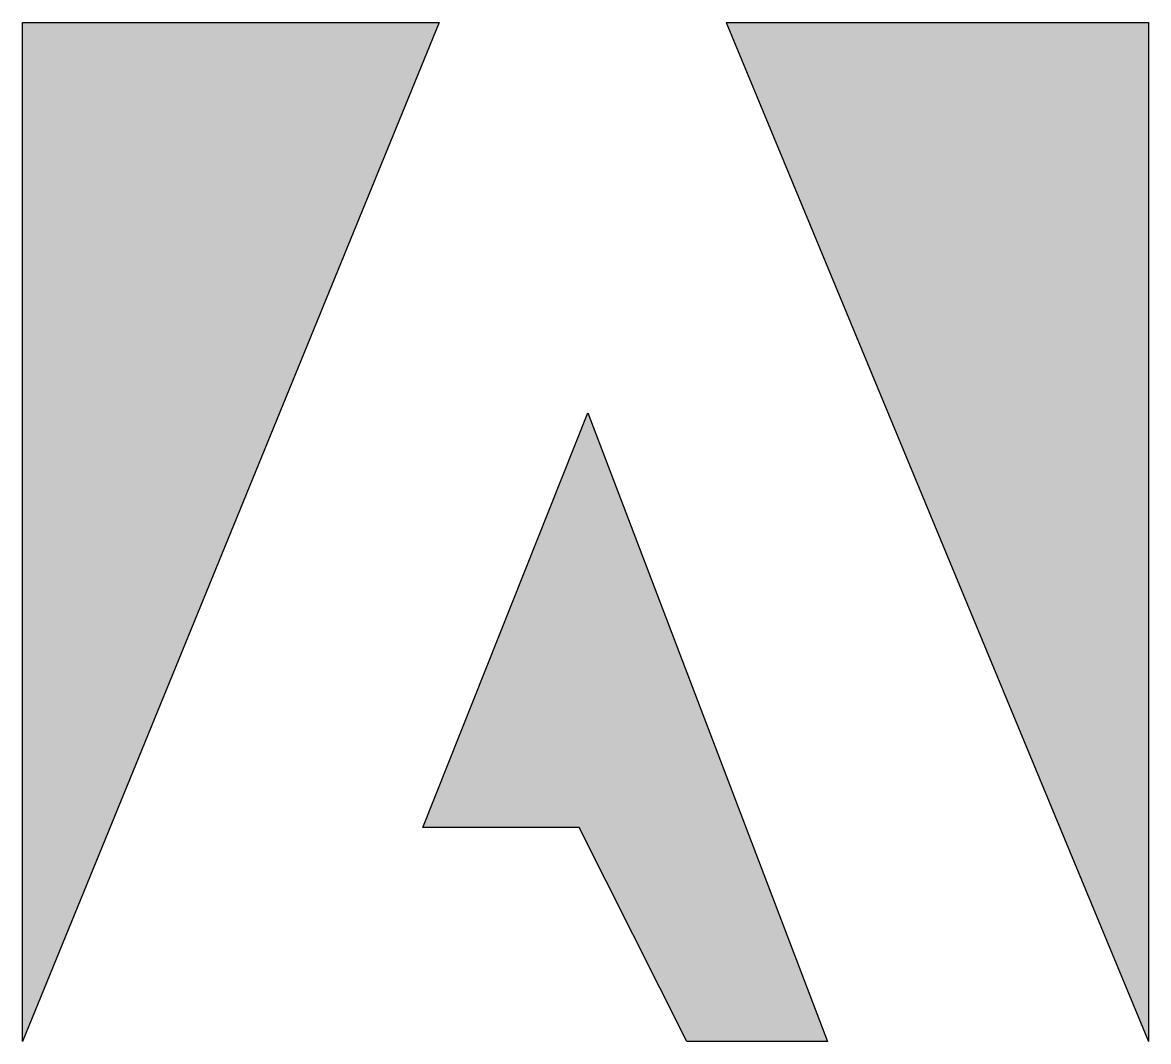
# Model space of a CAD drawing. Header units: inches. Extents: x 3198.1 to 3218.1, y 3937.5 to 3955.6.
import ezdxf

# ---------------------------------------------------------------- set-up
doc = ezdxf.new("R2010")
doc.units = ezdxf.units.IN
doc.header["$MEASUREMENT"] = 0

msp = doc.modelspace()

# ---------------------------------------------------------------- hatches: boundary and pattern name
at = {"true_color": 0xed1f24}
h = msp.add_hatch(color=240, dxfattribs=at)
h.dxf.hatch_style = 1
h.paths.add_polyline_path([(3205.501, 3955.616), (3200.801, 3955.616), (3198.101, 3955.616), (3198.101, 3941.316), (3198.101, 3937.516)])
h.paths.add_polyline_path([(3218.101, 3955.616), (3210.901, 3955.616), (3210.601, 3955.616), (3218.101, 3937.516), (3218.101, 3941.316)])
h.paths.add_polyline_path([(3208.144, 3948.684), (3205.213, 3941.316), (3207.991, 3941.316), (3209.901, 3937.516), (3212.401, 3937.516)])

# ---------------------------------------------------------------- linework, layer by layer
at = {"color": 7, "true_color": 0xffffff}
for p, q in [((3198.101, 3955.616), (3200.801, 3955.616)), ((3198.101, 3941.316), (3198.101, 3955.616)), ((3205.501, 3955.616), (3198.101, 3937.516)), ((3200.801, 3955.616), (3205.501, 3955.616)), ((3210.601, 3955.616), (3210.901, 3955.616)), ((3210.601, 3955.616), (3218.101, 3937.516)), ((3210.901, 3955.616), (3218.101, 3955.616)), ((3218.101, 3955.616), (3218.101, 3941.316)), ((3198.101, 3937.516), (3198.101, 3941.316)), ((3218.101, 3941.316), (3218.101, 3937.516)), ((3212.401, 3937.516), (3209.901, 3937.516))]:
    msp.add_line(p, q, dxfattribs=at)
msp.add_lwpolyline([(3205.213, 3941.316), (3208.144, 3948.684), (3212.401, 3937.516), (3209.901, 3937.516), (3207.991, 3941.316), (3205.213, 3941.316)], dxfattribs=at)

doc.saveas('drawing.dxf')
